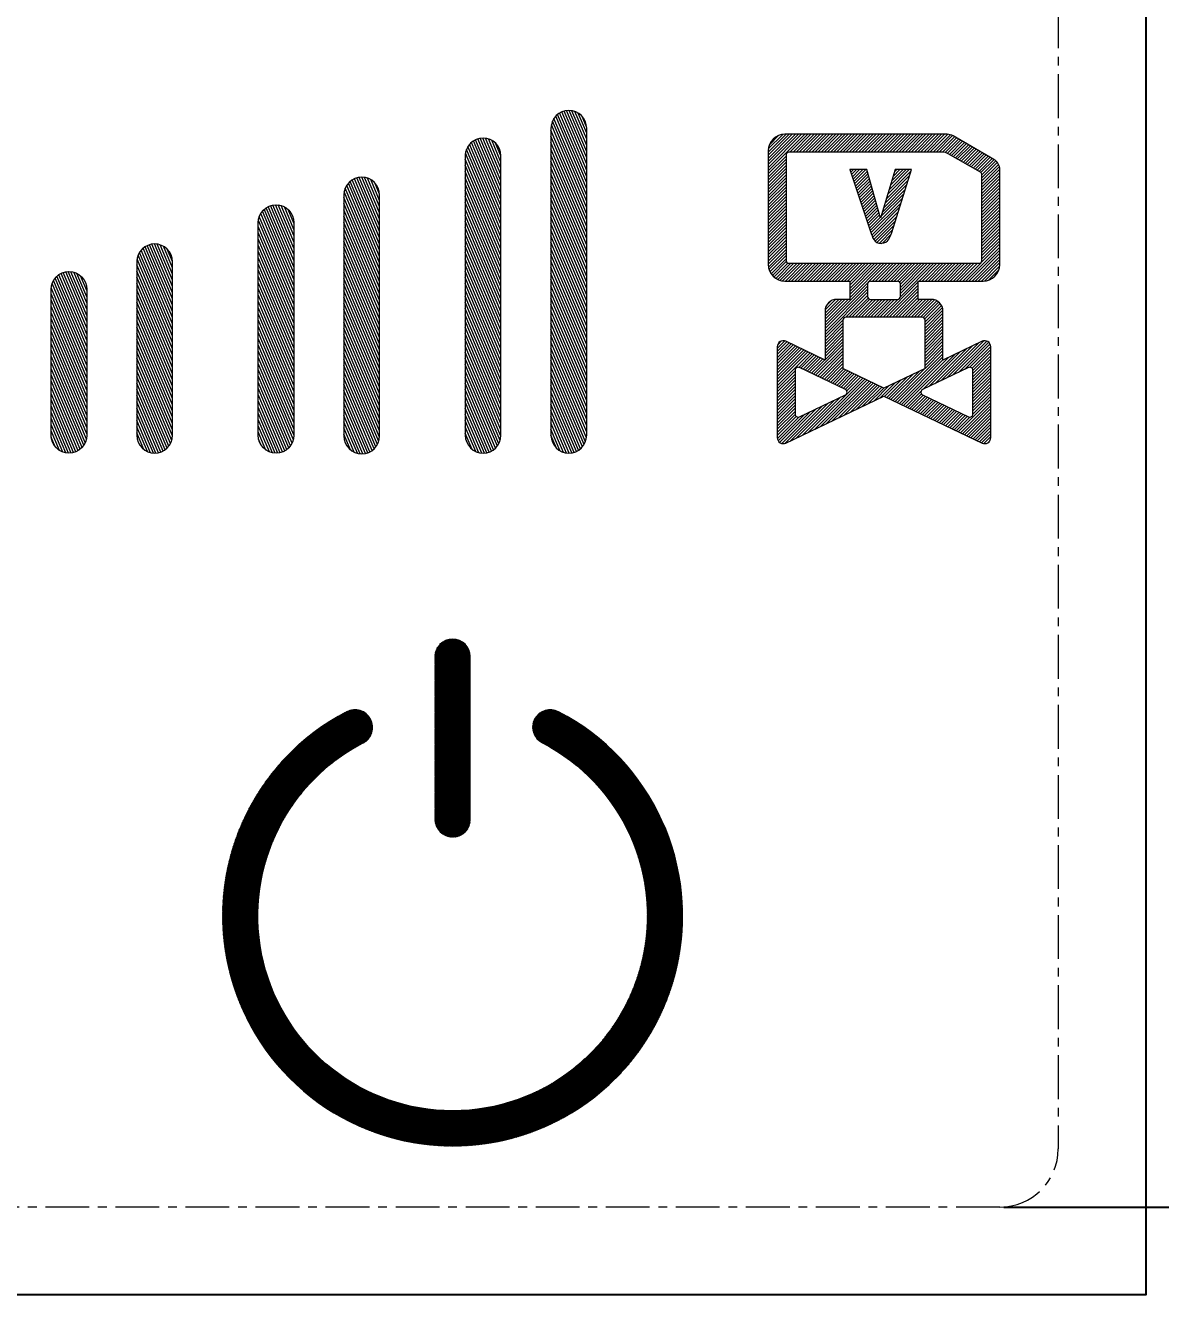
# Model space of a CAD drawing. Header units: millimetres. Extents: x 1946 to 4611, y 2266 to 2855.
# Drawn here: x 2752.23 to 2771.66, y 2693.91 to 2715.89 of the extents above; entities that cross this region are included whole.
import ezdxf

# ---------------------------------------------------------------- set-up
doc = ezdxf.new("R2010")
doc.units = ezdxf.units.MM
doc.linetypes.add('CENTER', pattern=[0.6, 0.375, -0.075, 0.075, -0.075])
for name, color, linetype in [('05___PRT_ALL_DTM_CSYS', 7, 'Continuous'), ('Dim', 4, 'Continuous'), ('DWG', 7, 'Continuous')]:
    doc.layers.add(name, color=color, linetype=linetype)
doc.layers.add('LCD', color=4, linetype='Continuous', lineweight=20)
doc.styles.get("Standard").update_dxf_attribs({"font": 'txt.shx', "bigfont": 'gbcbig.shx'})
doc.dimstyles.get("Standard").update_dxf_attribs({"dimtxt": 1, "dimasz": 0.18, "dimexe": 0.18, "dimexo": 0.0625, "dimgap": 0.09, "dimtad": 0, "dimtih": 1, "dimtoh": 1, "dimdec": 4, "dimzin": 0, "dimdsep": 46, "dimtxsty": 'Standard', "dimcen": 0.09, "dimadec": 0, "dimazin": 0, "dimtfac": 1, "dimtdec": 4, "dimtofl": 0, "dimtmove": 0, "dimatfit": 3, "dimfxl": 0, "dimtolj": 1, "dimtzin": 0, "dimarcsym": 0})
pattern_1 = [(45, (1581.635718, 3222.284464), (-0.0266376847, 0.0266376847), [])]

# ---------------------------------------------------------------- blocks, each defined once
blk = doc.blocks.new('*D230')
at = {"layer": 'Defpoints', "color": 0}
for p in [(2770.414, 2749.662), (2787.469, 2749.662), (2768.914, 2695.662)]:
    blk.add_point(p, dxfattribs=at)
at = {"layer": 'Dim', "color": 0, "lineweight": -2}
for p, q in [((2770.483, 2749.662), (2787.667, 2749.662)), ((2787.469, 2749.464), (2787.469, 2723.311)), ((2787.469, 2695.86), (2787.469, 2722.013)), ((2768.983, 2695.662), (2787.667, 2695.662))]:
    blk.add_line(p, q, dxfattribs=at)
at = {"layer": 'Dim', "color": 0}
for points in [[(2787.436, 2749.464), (2787.502, 2749.464), (2787.469, 2749.662)], [(2787.436, 2695.86), (2787.502, 2695.86), (2787.469, 2695.662)]]:
    blk.add_solid(points, dxfattribs=at)
at = {"layer": 'Dim', "color": 0, "lineweight": 15, "insert": (2787.469, 2722.662), "char_height": 1.1, "attachment_point": 5}
blk.add_mtext('\\A1;54.0000(V.A)', dxfattribs=at)
blk = doc.blocks.new('*D241')
at = {"layer": 'Defpoints', "color": 0}
for p in [(2771.914, 2751.662), (2803.643, 2751.662), (2762.914, 2683.662)]:
    blk.add_point(p, dxfattribs=at)
at = {"layer": 'Dim', "color": 0, "lineweight": -2}
for p, q in [((2771.983, 2751.662), (2803.841, 2751.662)), ((2803.643, 2751.464), (2803.643, 2718.311)), ((2803.643, 2683.86), (2803.643, 2717.013)), ((2762.983, 2683.662), (2803.841, 2683.662))]:
    blk.add_line(p, q, dxfattribs=at)
at = {"layer": 'Dim', "color": 0}
for points in [[(2803.61, 2751.464), (2803.676, 2751.464), (2803.643, 2751.662)], [(2803.61, 2683.86), (2803.676, 2683.86), (2803.643, 2683.662)]]:
    blk.add_solid(points, dxfattribs=at)
at = {"layer": 'Dim', "color": 0, "lineweight": 15, "insert": (2803.643, 2717.662), "char_height": 1.1, "attachment_point": 5}
blk.add_mtext('\\A1;*68.0000±0.3', dxfattribs=at)

msp = doc.modelspace()

# ---------------------------------------------------------------- hatches: boundary and pattern name
at = {"lineweight": 0}
h = msp.add_hatch(dxfattribs=at)
h.set_pattern_fill('ANSI31', color=256, scale=0.013151, angle=68.04272)
h.set_pattern_definition([(113.04272, (-3160.297358, 1913.862404), (-0.03842280053, -0.0163433319), [])])
edge = h.paths.add_edge_path()
edge.add_arc((2760.06296, 2708.87944), 0.30584, 180, 360)
edge.add_line((2760.3688, 2708.87944), (2760.3688, 2713.66459))
edge.add_arc((2760.06296, 2713.66459), 0.30584, 0, 180)
edge.add_line((2759.75712, 2713.66459), (2759.75712, 2708.87944))
edge = h.paths.add_edge_path()
edge.add_arc((2761.53098, 2708.87944), 0.30584, 180, 360)
edge.add_line((2761.83682, 2708.87944), (2761.83682, 2714.13768))
edge.add_arc((2761.53098, 2714.13768), 0.30584, 0, 180)
edge.add_line((2761.22515, 2714.13768), (2761.22515, 2708.87944))
edge = h.paths.add_edge_path()
edge.add_arc((2757.98326, 2708.8682), 0.30584, 180, 360)
edge.add_line((2758.2891, 2708.8682), (2758.2891, 2712.99439))
edge.add_arc((2757.98326, 2712.99439), 0.30584, 0, 180)
edge.add_line((2757.67742, 2712.99439), (2757.67742, 2708.8682))
edge = h.paths.add_edge_path()
edge.add_arc((2756.51524, 2708.87944), 0.30584, -180, 0, ccw=False)
edge.add_line((2756.2094, 2708.87944), (2756.2094, 2712.52131))
edge.add_arc((2756.51524, 2712.52131), 0.30584, 0, 180, ccw=False)
edge.add_line((2756.82108, 2712.52131), (2756.82108, 2708.87944))
edge = h.paths.add_edge_path()
edge.add_arc((2754.43554, 2711.8511), 0.30584, 0, 180)
edge.add_line((2754.1297, 2711.8511), (2754.1297, 2708.87944))
edge.add_arc((2754.43554, 2708.87944), 0.30584, 180, 360)
edge.add_line((2754.74138, 2708.87944), (2754.74138, 2711.8511))
edge = h.paths.add_edge_path()
edge.add_arc((2752.96752, 2708.87944), 0.30584, -180, 0, ccw=False)
edge.add_line((2752.66168, 2708.87944), (2752.66168, 2711.37802))
edge.add_arc((2752.96752, 2711.37802), 0.30584, 0, 180, ccw=False)
edge.add_line((2753.27336, 2711.37802), (2753.27336, 2708.87944))
h = msp.add_hatch(dxfattribs=at)
h.set_pattern_fill('ANSI31', color=256, scale=0.011865)
h.set_pattern_definition(pattern_1)
h.paths.add_polyline_path([(2768.11349, 2714.00791, 0.1316525), (2768.01157, 2714.03522), (2765.2332, 2714.03522, 0.41421356), (2764.94584, 2713.74786), (2764.94584, 2711.80779, 0.41421356), (2765.2332, 2711.52043), (2766.34305, 2711.52043), (2766.34305, 2711.2074), (2766.12392, 2711.2074, 0.41421356), (2765.92008, 2711.00356), (2765.92008, 2710.16897), (2765.24777, 2710.48956, 0.55142545), (2765.10198, 2710.39756), (2765.10198, 2708.8387, 0.55142545), (2765.24777, 2708.7467), (2766.93012, 2709.54892), (2768.61248, 2708.7467, 0.55142545), (2768.75827, 2708.8387), (2768.75827, 2710.39756, 0.55142545), (2768.61248, 2710.48956), (2767.94017, 2710.16897), (2767.94017, 2711.00356, 0.41421356), (2767.73633, 2711.2074), (2767.5172, 2711.2074), (2767.5172, 2711.52043), (2768.62705, 2711.52043, 0.41421356), (2768.91441, 2711.80779), (2768.91441, 2713.42781, 0.26794919), (2768.81249, 2713.60435)])
h.paths.add_polyline_path([(2767.92963, 2713.72945, -0.1316525), (2768.03156, 2713.70214), (2768.58316, 2713.38367, -0.26794919), (2768.60864, 2713.33954), (2768.60864, 2711.87716, -0.41421356), (2768.55768, 2711.8262), (2765.30257, 2711.8262, -0.41421356), (2765.25161, 2711.87716), (2765.25161, 2713.67849, -0.41421356), (2765.30257, 2713.72945)], flags=16)
h.paths.add_polyline_path([(2766.34682, 2713.42977), (2766.63827, 2713.42977), (2766.87125, 2712.60096), (2767.12421, 2713.42977), (2767.40126, 2713.42977), (2767.0631, 2712.35505), (2767.04753, 2712.3101), (2767.03137, 2712.2719), (2767.01462, 2712.24047), (2766.9937, 2712.21117), (2766.96262, 2712.18729), (2766.92942, 2712.17348), (2766.88532, 2712.16675), (2766.83923, 2712.17142), (2766.80544, 2712.18376), (2766.77753, 2712.20433), (2766.75902, 2712.22607), (2766.74168, 2712.25574), (2766.72494, 2712.29306), (2766.70907, 2712.33654)], flags=0)
h.paths.add_polyline_path([(2766.69978, 2711.52043), (2767.16047, 2711.52043, -0.41421356), (2767.21143, 2711.46946), (2767.21143, 2711.25837, -0.41421356), (2767.16047, 2711.2074), (2766.69978, 2711.2074, -0.41421356), (2766.64882, 2711.25837), (2766.64882, 2711.46946, -0.41421356)], flags=16)
h.paths.add_polyline_path([(2766.27681, 2710.90163), (2767.58344, 2710.90163, -0.41421356), (2767.6344, 2710.85067), (2767.6344, 2710.02317), (2766.93012, 2709.68734), (2766.22585, 2710.02317), (2766.22585, 2710.85067, -0.41421356)], flags=16)
h.paths.add_polyline_path([(2765.48065, 2710.03976), (2766.26839, 2709.66413, -0.63102816), (2766.26839, 2709.57213), (2765.48065, 2709.1965, -0.55142545), (2765.40775, 2709.2425), (2765.40775, 2709.99376, -0.55142545)], flags=16)
h.paths.add_polyline_path([(2768.3796, 2710.03976, -0.55142545), (2768.4525, 2709.99376), (2768.4525, 2709.2425, -0.55142545), (2768.3796, 2709.1965), (2767.59186, 2709.57213, -0.63102816), (2767.59186, 2709.66413)], flags=16)
h.paths.add_polyline_path([(2766.63827, 2713.42977), (2766.34682, 2713.42977), (2766.70907, 2712.33654), (2766.72494, 2712.29306), (2766.74168, 2712.25574), (2766.75902, 2712.22607), (2766.77753, 2712.20433), (2766.80544, 2712.18376), (2766.83923, 2712.17142), (2766.87977, 2712.16731), (2766.89093, 2712.1676), (2766.92942, 2712.17348), (2766.96262, 2712.18729), (2766.99053, 2712.20874), (2766.997, 2712.21579), (2767.01462, 2712.24047), (2767.03137, 2712.2719), (2767.04753, 2712.3101), (2767.0631, 2712.35505), (2767.40126, 2713.42977), (2767.12421, 2713.42977), (2766.87125, 2712.60096)], flags=0)
h = msp.add_hatch(dxfattribs=at)
h.set_pattern_fill('ANSI31', color=256, scale=0.011865)
h.set_pattern_definition(pattern_1)
h.paths.add_polyline_path([(2766.63827, 2713.42977), (2766.34682, 2713.42977), (2766.70907, 2712.33654), (2766.72494, 2712.29306), (2766.74168, 2712.25574), (2766.75902, 2712.22607), (2766.77753, 2712.20433), (2766.80544, 2712.18376), (2766.83923, 2712.17142), (2766.87977, 2712.16731), (2766.89093, 2712.1676), (2766.92942, 2712.17348), (2766.96262, 2712.18729), (2766.99053, 2712.20874), (2766.997, 2712.21579), (2767.01462, 2712.24047), (2767.03137, 2712.2719), (2767.04753, 2712.3101), (2767.0631, 2712.35505), (2767.40126, 2713.42977), (2767.12421, 2713.42977), (2766.87125, 2712.60096)])
h = msp.add_hatch()
h.set_pattern_fill('ANSI31', color=256, scale=0.05)
h.set_pattern_definition([(45, (1874.1446767, 2593.7812254), (-0.004419417382, 0.004419417382), [])])
h.paths.add_polyline_path([(2759.84163, 2705.0902, 1), (2759.24103, 2705.0902), (2759.24103, 2702.30244, 1), (2759.84163, 2702.30244)])
h.paths.add_polyline_path([(2761.35404, 2704.14671, 1), (2761.07759, 2703.61352, -4.10138008), (2758.00507, 2703.61352, 1), (2757.72863, 2704.14671, 4.10138008)])

# ---------------------------------------------------------------- linework, layer by layer
for p, q in [((2766.69978, 2711.52043), (2767.16047, 2711.52043)), ((2766.69978, 2711.2074), (2767.16047, 2711.2074))]:
    msp.add_line(p, q, dxfattribs=at)
for points in [[(2759.24103, 2702.30244, 1), (2759.84163, 2702.30244), (2759.84163, 2705.0902, 1), (2759.24103, 2705.0902)], [(2758.00507, 2703.61352, 1), (2757.72863, 2704.14671, 4.10138008), (2761.35404, 2704.14671, 1), (2761.07759, 2703.61352, -4.10138008)]]:
    msp.add_lwpolyline(points, format="xyb", close=True, dxfattribs=at)
for centre, start, end in [((2766.69978, 2711.46946), 90, 180), ((2767.16047, 2711.46946), 0, 90), ((2766.69978, 2711.25837), 180, 270), ((2767.16047, 2711.25837), 270, 0)]:
    msp.add_arc(centre, 0.05096, start, end, dxfattribs=at)
at = {"layer": '05___PRT_ALL_DTM_CSYS', "lineweight": 0}
for points in [[(2761.22515, 2708.87944, 1), (2761.83682, 2708.87944), (2761.83682, 2714.13768, 1), (2761.22515, 2714.13768)], [(2759.75712, 2708.87944, 1), (2760.3688, 2708.87944), (2760.3688, 2713.66459, 1), (2759.75712, 2713.66459)], [(2757.67742, 2708.8682, 1), (2758.2891, 2708.8682), (2758.2891, 2712.99439, 1), (2757.67742, 2712.99439)], [(2756.82108, 2708.87944, -1), (2756.2094, 2708.87944), (2756.2094, 2712.52131, -1), (2756.82108, 2712.52131)], [(2754.74138, 2711.8511, 1), (2754.1297, 2711.8511), (2754.1297, 2708.87944, 1), (2754.74138, 2708.87944)], [(2753.27336, 2708.87944, -1), (2752.66168, 2708.87944), (2752.66168, 2711.37802, -1), (2753.27336, 2711.37802)]]:
    msp.add_lwpolyline(points, format="xyb", close=True, dxfattribs=at)
at = {"layer": 'Dim', "color": 3}
msp.add_lwpolyline([(2702.41441, 2751.16212), (2771.41441, 2751.16212), (2771.41441, 2694.16212), (2702.41441, 2694.16212)], close=True, dxfattribs=at)
at = {"layer": 'DWG', "lineweight": 0}
for p, q in [((2768.01157, 2714.03522), (2765.2332, 2714.03522)), ((2768.81249, 2713.60435), (2768.11349, 2714.00791)), ((2764.94584, 2713.74786), (2764.94584, 2711.80779)), ((2765.25161, 2713.67849), (2765.25161, 2711.87716)), ((2767.92963, 2713.72945), (2765.30257, 2713.72945)), ((2768.58316, 2713.38367), (2768.03156, 2713.70214)), ((2766.34682, 2713.42977), (2766.70907, 2712.33654)), ((2766.63827, 2713.42977), (2766.34682, 2713.42977)), ((2766.87125, 2712.60096), (2766.63827, 2713.42977)), ((2767.12421, 2713.42977), (2766.87125, 2712.60096)), ((2767.0631, 2712.35505), (2767.40126, 2713.42977)), ((2767.40126, 2713.42977), (2767.12421, 2713.42977)), ((2768.60864, 2711.87716), (2768.60864, 2713.33954)), ((2768.91441, 2711.80779), (2768.91441, 2713.42781)), ((2766.70907, 2712.33654), (2766.72494, 2712.29306)), ((2766.72494, 2712.29306), (2766.74168, 2712.25574)), ((2766.74168, 2712.25574), (2766.75902, 2712.22607)), ((2766.997, 2712.21579), (2767.01462, 2712.24047)), ((2767.01462, 2712.24047), (2767.03137, 2712.2719)), ((2767.03137, 2712.2719), (2767.04753, 2712.3101)), ((2767.04753, 2712.3101), (2767.0631, 2712.35505)), ((2766.75902, 2712.22607), (2766.77753, 2712.20433)), ((2766.77753, 2712.20433), (2766.80544, 2712.18376)), ((2766.80544, 2712.18376), (2766.83923, 2712.17142)), ((2766.83923, 2712.17142), (2766.87977, 2712.16731)), ((2766.87977, 2712.16731), (2766.89093, 2712.1676)), ((2766.89093, 2712.1676), (2766.92942, 2712.17348)), ((2766.92942, 2712.17348), (2766.96262, 2712.18729)), ((2766.96262, 2712.18729), (2766.99053, 2712.20874)), ((2766.99053, 2712.20874), (2766.997, 2712.21579)), ((2765.30257, 2711.8262), (2768.55768, 2711.8262)), ((2765.2332, 2711.52043), (2766.34305, 2711.52043)), ((2766.34305, 2711.52043), (2766.34305, 2711.2074)), ((2766.64882, 2711.46946), (2766.64882, 2711.25837)), ((2767.21143, 2711.25837), (2767.21143, 2711.46946)), ((2767.5172, 2711.52043), (2768.62705, 2711.52043)), ((2767.5172, 2711.2074), (2767.5172, 2711.52043)), ((2766.34305, 2711.2074), (2766.12392, 2711.2074)), ((2767.73633, 2711.2074), (2767.5172, 2711.2074)), ((2765.92008, 2711.00356), (2765.92008, 2710.16897)), ((2767.94017, 2710.16897), (2767.94017, 2711.00356)), ((2766.22585, 2710.85067), (2766.22585, 2710.02317)), ((2767.58344, 2710.90163), (2766.27681, 2710.90163)), ((2767.6344, 2710.02317), (2767.6344, 2710.85067)), ((2765.92008, 2710.16897), (2765.24777, 2710.48956)), ((2768.61248, 2710.48956), (2767.94017, 2710.16897)), ((2765.10198, 2710.39756), (2765.10198, 2708.8387)), ((2768.75827, 2708.8387), (2768.75827, 2710.39756)), ((2766.26839, 2709.66413), (2765.48065, 2710.03976)), ((2768.3796, 2710.03976), (2767.59186, 2709.66413)), ((2765.40775, 2709.99376), (2765.40775, 2709.2425)), ((2766.93012, 2709.68734), (2766.22585, 2710.02317)), ((2767.6344, 2710.02317), (2766.93012, 2709.68734)), ((2768.4525, 2709.2425), (2768.4525, 2709.99376)), ((2765.24777, 2708.7467), (2766.93012, 2709.54892)), ((2765.48065, 2709.1965), (2766.26839, 2709.57213)), ((2766.93012, 2709.54892), (2768.61248, 2708.7467)), ((2767.59186, 2709.57213), (2768.3796, 2709.1965))]:
    msp.add_line(p, q, dxfattribs=at)
for centre, radius, start, end in [((2765.2332, 2713.74786), 0.28736, 90, 180), ((2768.01157, 2713.83138), 0.20385, 60, 90), ((2765.30257, 2713.67849), 0.05096, 90, 180), ((2767.92963, 2713.5256), 0.20385, 60, 90), ((2768.71056, 2713.42781), 0.20385, 0, 60), ((2768.55768, 2713.33954), 0.05096, 0, 60), ((2765.2332, 2711.80779), 0.28736, 180, 270), ((2765.30257, 2711.87716), 0.05096, 180, 270), ((2768.55768, 2711.87716), 0.05096, 270, 0), ((2768.62705, 2711.80779), 0.28736, 270, 0), ((2766.12392, 2711.00356), 0.20385, 90, 180), ((2767.73633, 2711.00356), 0.20385, 0, 90), ((2766.27681, 2710.85067), 0.05096, 90, 180), ((2767.58344, 2710.85067), 0.05096, 0, 90), ((2765.2039, 2710.39756), 0.10192, 64.506159, 180), ((2768.65635, 2710.39756), 0.10192, 0, 115.493841), ((2765.45871, 2709.99376), 0.05096, 64.506159, 180), ((2768.40154, 2709.99376), 0.05096, 0, 115.493841), ((2766.24645, 2709.61813), 0.05096, 295.493841, 64.506159), ((2767.6138, 2709.61813), 0.05096, 115.493841, 244.506159), ((2765.45871, 2709.2425), 0.05096, 180, 295.493841), ((2768.40154, 2709.2425), 0.05096, 244.506159, 0), ((2765.2039, 2708.8387), 0.10192, 180, 295.493841), ((2768.65635, 2708.8387), 0.10192, 244.506159, 0)]:
    msp.add_arc(centre, radius, start, end, dxfattribs=at)
at = {"layer": 'LCD', "color": 3, "lineweight": 15}
msp.add_lwpolyline([(2702.41441, 2751.16212), (2771.41441, 2751.16212), (2771.41441, 2694.16212), (2702.41441, 2694.16212)], close=True, dxfattribs=at)
at = {"layer": 'LCD', "linetype": 'CENTER', "ltscale": 2}
msp.add_lwpolyline([(2769.91441, 2748.66212), (2769.91441, 2696.66212, -0.41421356), (2768.91441, 2695.66212), (2704.91441, 2695.66212, -0.41421356), (2703.91441, 2696.66212), (2703.91441, 2748.66212, -0.41421356), (2704.91441, 2749.66212), (2768.91441, 2749.66212, -0.41421356)], format="xyb", close=True, dxfattribs=at)

# ---------------------------------------------------------------- dimensions: what is measured, and where the dimension line sits
at = {"layer": 'Dim', "lineweight": 15}
dim = msp.add_linear_dim(base=(2803.64258, 2751.66212), p1=(2762.91441, 2683.66212), p2=(2771.91441, 2751.66212), angle=90, text='*<>', dimstyle='Standard', override={"dimscale": 1.1, "dimtol": 1, "dimlim": 0, "dimtp": 0.3, "dimtm": 0.3, "dimtfac": 1, "dimtdec": 1}, dxfattribs=at)
dim.commit()
dim.dimension.update_dxf_attribs({"geometry": '*D241', "text_midpoint": (2803.64258, 2717.66212), "dimtype": 160})
dim = msp.add_linear_dim(base=(2787.46872, 2749.66212), p1=(2768.91441, 2695.66212), p2=(2770.41441, 2749.66212), angle=90, text='<>(V.A)', dimstyle='Standard', override={"dimscale": 1.1}, dxfattribs=at)
dim.commit()
dim.dimension.update_dxf_attribs({"geometry": '*D230', "text_midpoint": (2787.46872, 2722.66212)})

doc.saveas('drawing.dxf')
